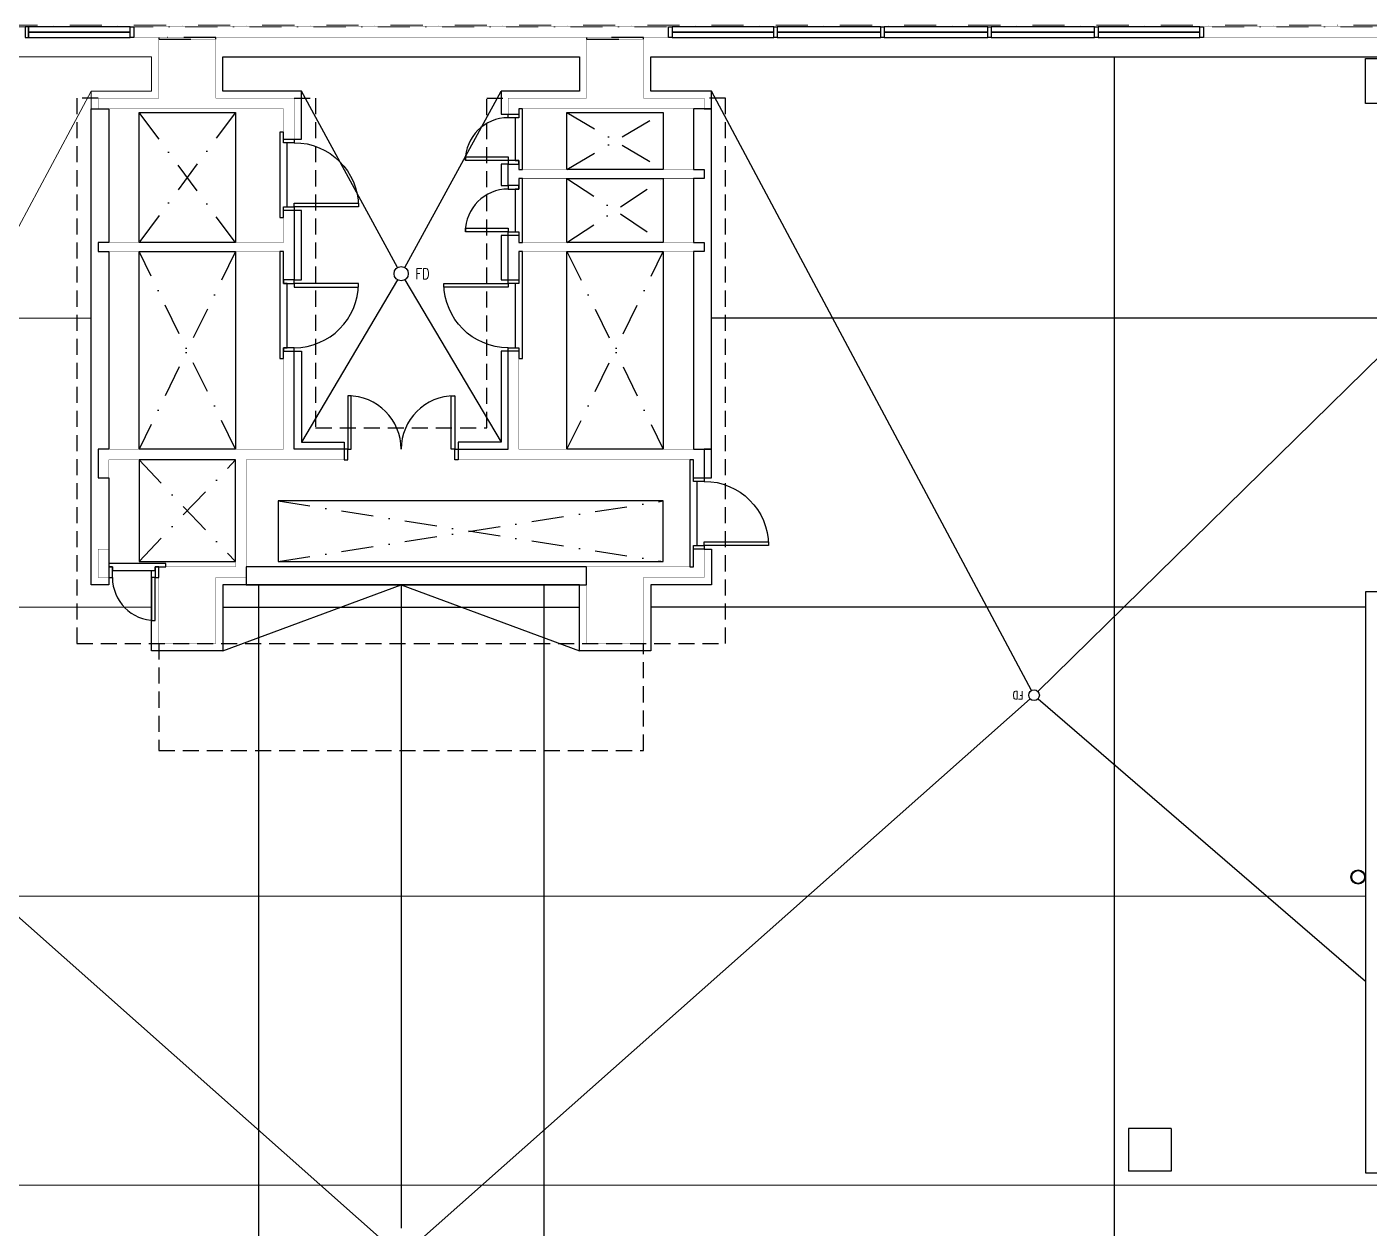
# Model space of a CAD drawing. Header units: millimetres. Extents: x -68474 to 336725, y -113450 to 40976.
# Drawn here: x 174750 to 193575, y -59600 to -42750 of the extents above; entities that cross this region are included whole.
import ezdxf

# ---------------------------------------------------------------- set-up
doc = ezdxf.new("R2010")
doc.units = ezdxf.units.MM
doc.header["$LTSCALE"] = 900
for name, pattern in [('DASHDOT', [1, 0.5, -0.25, 0, -0.25]), ('s5152a$0$DASHDOT', [1, 0.5, -0.25, 0, -0.25]), ('s5152a$0$HIDDEN', [0.375, 0.25, -0.125])]:
    doc.linetypes.add(name, pattern=pattern)
for name, color, linetype, lineweight in [('25', 7, 'Continuous', 5), ('45', 7, 'Continuous', 5), ('7', 7, 'Continuous', 5), ('9', 7, 'Continuous', 5)]:
    doc.layers.add(name, color=color, linetype=linetype, lineweight=lineweight)
for name, color, linetype in [('s5152a$0$11', 7, 'Continuous'), ('s5152a$0$20', 7, 'Continuous'), ('s5152a$0$23', 7, 'Continuous'), ('s5152a$0$25', 7, 'Continuous'), ('s5152a$0$30', 7, 'Continuous'), ('s5152a$0$45', 7, 'Continuous'), ('s5152a$0$7', 7, 'Continuous'), ('s5152a$0$9', 7, 'Continuous'), ('s5152a$0$N-FIX', 1, 'Continuous'), ('s5152a$0$N-WAL1', 1, 'Continuous'), ('s5152a$0$WALL', 1, 'Continuous')]:
    doc.layers.add(name, color=color, linetype=linetype)
doc.styles.add('s5152a$0$STANDARD', font='SIMPLEX')

# ---------------------------------------------------------------- blocks, each defined once
blk = doc.blocks.new('s5152a$0$D1600B')
at = {"layer": 's5152a$0$30', "color": 4, "linetype": 'Continuous'}
for points in [[(0.05, 0.15), (0.1, 0.15), (0.1, 0.9), (0.05, 0.9)], [(1.55, 0.15), (1.5, 0.15), (1.5, 0.9), (1.55, 0.9)], [(0, 0), (0.05, 0), (0.05, 0.15), (0, 0.15)], [(1.6, 0), (1.55, 0), (1.55, 0.15), (1.6, 0.15)]]:
    blk.add_lwpolyline(points, close=True, dxfattribs=at)
for centre, start, end in [((0.05, 0.15), 0, 90), ((1.550003, 0.15), 90, 180)]:
    blk.add_arc(centre, 0.750001, start, end, dxfattribs=at)
blk = doc.blocks.new('s5152a$0$D1000B')
at = {"layer": 's5152a$0$30', "linetype": 'Continuous'}
for points in [[(0.05, 0.15), (0.1, 0.15), (0.1, 1.05), (0.05, 1.05)], [(0, 0), (0.05, 0), (0.05, 0.15), (0, 0.15)], [(0.95, 0), (1, 0), (1, 0.15), (0.95, 0.15)]]:
    blk.add_lwpolyline(points, close=True, dxfattribs=at)
blk.add_arc((0.05, 0.15), 0.9, 0, 90, dxfattribs=at)
blk = doc.blocks.new('s5152a$0$FD')
at = {"layer": 's5152a$0$45', "color": 10, "linetype": 'Continuous'}
blk.add_circle((0, 0), 0.1, dxfattribs=at)
at = {"layer": 's5152a$0$45', "color": 10, "linetype": 'Continuous', "style": 's5152a$0$STANDARD', "width": 0.8}
blk.add_text('FD', height=0.15, dxfattribs=at).set_placement((0.2, -0.075))

msp = doc.modelspace()

# ---------------------------------------------------------------- linework, layer by layer
at = {"layer": '25', "linetype": 'Continuous'}
msp.add_lwpolyline([(175750, -43900), (175650, -43900), (175650, -43650), (176500, -43650), (176500, -43170), (161250, -43170)], dxfattribs=at)
at = {"layer": '45', "color": 8, "linetype": 'Continuous'}
msp.add_line((171161.7, -52059.4), (175650, -43650), dxfattribs=at)
at = {"layer": '45', "color": 14, "linetype": 'Continuous'}
msp.add_lwpolyline([(171181.3, -52174.5), (179900, -59911.16356)], dxfattribs=at)
at = {"layer": '7', "color": 10, "linetype": 'Continuous'}
for p, q in [((158350.2, -46837.6), (175650, -46837.6)), ((158350.2, -50891.5), (176500, -50891.5)), ((158350.2, -54945.4), (193525, -54945.4)), ((158350.2, -58999.3), (201650, -58999.3))]:
    msp.add_line(p, q, dxfattribs=at)
at = {"layer": '9', "color": 1, "linetype": 'DASHDOT'}
msp.add_lwpolyline([(158050, -49575), (158050, -49550), (158249.9, -49550), (158249.9, -42725), (201749.8, -42725), (201749.8, -49550), (201949.8, -49550), (201949.8, -49575), (201724.8, -49575), (201724.8, -42750), (158275, -42750), (158275, -49575)], close=True, dxfattribs=at)
at = {"layer": 's5152a$0$11', "color": 3, "linetype": 'Continuous', "const_width": 5}
msp.add_lwpolyline([(198750, -42900), (198750, -42750), (191250, -42750), (191250, -42900), (198750, -42900)], dxfattribs=at)
at = {"layer": 's5152a$0$20', "color": 2, "linetype": 'Continuous', "const_width": 5}
for points in [[(176250, -42900), (183750, -42900), (183750, -42750), (176250, -42750)], [(175750, -43900), (175750, -43750), (176600, -43750), (176600, -42925), (177400, -42925), (177400, -43750), (178500, -43750), (178500, -44325), (178350, -44325), (178350, -43900)], [(181500, -43975), (181500, -43750), (182600, -43750), (182600, -42925), (183400, -42925), (183400, -43750), (184250, -43750), (184250, -43900), (181650, -43900), (181650, -43975)], [(181500, -44975), (181500, -44675), (181650, -44675), (181650, -44750), (184250, -44750), (184250, -44875), (181650, -44875), (181650, -44975)], [(175750, -45900), (175750, -45775), (178350, -45775), (178350, -45325), (178500, -45325), (178500, -46300), (178350, -46300), (178350, -45900)], [(181500, -45675), (181650, -45675), (181650, -45775), (184250, -45775), (184250, -45900), (181650, -45900), (181650, -46300), (181500, -46300)], [(175750, -49075), (175750, -48675), (178350, -48675), (178350, -47300), (178500, -47300), (178500, -48675), (179200, -48675), (179200, -48825), (177825, -48825), (177825, -50475), (177400, -50475), (177400, -51400), (176600, -51400), (176600, -50325), (177675, -50325), (177675, -48825), (175900, -48825), (175900, -49075)], [(180800, -48825), (180800, -48675), (181500, -48675), (181500, -47300), (181650, -47300), (181650, -48675), (184250, -48675), (184250, -49075), (184100, -49075), (184100, -48825)], [(175750, -50475), (175900, -50475), (175900, -50075), (175750, -50075)], [(182600.1, -50325), (184100, -50325), (184100, -50075), (184250, -50075), (184250, -50475), (183400, -50475), (183400, -51400), (182600, -51400)]]:
    msp.add_lwpolyline(points, close=True, dxfattribs=at)
at = {"layer": 's5152a$0$23', "color": 10, "linetype": 'Continuous'}
for points in [[(174775, -42750), (174725, -42750), (174725, -42900), (174775, -42900)], [(174775, -42820), (176200, -42820), (176200, -42750), (174775, -42750)], [(174775, -42900), (176200, -42900), (176200, -42830), (174775, -42830)], [(176200, -42750), (176250, -42750), (176250, -42900), (176200, -42900)], [(183750, -42750), (183800, -42750), (183800, -42900), (183750, -42900)], [(183800, -42820), (185225, -42820), (185225, -42750), (183800, -42750)], [(183800, -42900), (185225, -42900), (185225, -42830), (183800, -42830)], [(185225, -42750), (185275, -42750), (185275, -42900), (185225, -42900)], [(185275, -42820), (186725, -42820), (186725, -42750), (185275, -42750)], [(185275, -42900), (186725, -42900), (186725, -42830), (185275, -42830)], [(186725, -42750), (186775, -42750), (186775, -42900), (186725, -42900)], [(186775, -42820), (188225, -42820), (188225, -42750), (186775, -42750)], [(186775, -42900), (188225, -42900), (188225, -42830), (186775, -42830)], [(188225, -42750), (188275, -42750), (188275, -42900), (188225, -42900)], [(188275, -42820), (189725, -42820), (189725, -42750), (188275, -42750)], [(188275, -42900), (189725, -42900), (189725, -42830), (188275, -42830)], [(189725, -42750), (189775, -42750), (189775, -42900), (189725, -42900)], [(189775, -42820), (191200, -42820), (191200, -42750), (189775, -42750)], [(189775, -42900), (191200, -42900), (191200, -42830), (189775, -42830)], [(191200, -42750), (191250, -42750), (191250, -42900), (191200, -42900)]]:
    msp.add_lwpolyline(points, close=True, dxfattribs=at)
at = {"layer": 's5152a$0$23', "color": 2, "linetype": 's5152a$0$HIDDEN'}
for points in [[(175750, -43750), (175450, -43750), (175450, -51400), (184550, -51400), (184550, -43750), (184250, -43750)], [(178500, -43750), (178800, -43750), (178800, -48375), (181200, -48375), (181200, -43750), (181500, -43750)], [(176600, -51400), (176600, -52900), (183400, -52900), (183400, -51400)]]:
    msp.add_lwpolyline(points, dxfattribs=at)
at = {"layer": 's5152a$0$25', "color": 2, "linetype": 's5152a$0$DASHDOT'}
for p, q in [((177675, -45775), (176325, -43950)), ((177675, -43950), (176325, -45775)), ((182325, -44750), (183675, -43950)), ((182325, -43950), (183675, -44750)), ((182325, -45775), (183675, -44875)), ((182325, -44875), (183675, -45775)), ((177675, -45900), (176325, -48675)), ((177675, -48675), (176325, -45900)), ((182325, -45900), (183675, -48675)), ((182325, -48675), (183675, -45900)), ((176325, -50250), (177675, -48825)), ((176325, -48825), (177675, -50250)), ((178275, -50250), (183675.1, -49400)), ((178275, -49400), (183675.1, -50250))]:
    msp.add_line(p, q, dxfattribs=at)
at = {"layer": 's5152a$0$25', "linetype": 'Continuous'}
for points in [[(178500, -44325), (178600, -44325), (178600, -43650), (177500, -43650), (177500, -43170), (182500, -43170), (182500, -43650), (181400, -43650), (181400, -43975), (181500, -43975)], [(184250, -43900), (184350, -43900), (184350, -43650), (183500, -43650), (183500, -43170), (201750, -43170)]]:
    msp.add_lwpolyline(points, dxfattribs=at)
at = {"layer": 's5152a$0$25', "color": 2, "linetype": 'Continuous'}
for points in [[(175900, -50575), (175650, -50575), (175650, -43900), (175900, -43900), (175900, -45775), (175750, -45775), (175750, -45900), (175900, -45900), (175900, -48675), (175750, -48675), (175750, -49075), (175900, -49075)], [(177675, -45775), (176325, -45775), (176325, -43950), (177675, -43950)], [(181650, -44750), (181700, -44750), (181700, -43900), (181650, -43900), (181650, -44025), (181600, -44025), (181600, -44625), (181650, -44625)], [(183675, -44750), (182325, -44750), (182325, -43950), (183675, -43950)], [(184100, -48675), (184350, -48675), (184350, -43900), (184100, -43900), (184100, -44750), (184250, -44750), (184250, -44875), (184100, -44875), (184100, -45775), (184250, -45775), (184250, -45900), (184100, -45900)], [(178300, -45425), (178350, -45425), (178350, -45275), (178400, -45275), (178400, -44375), (178350, -44375), (178350, -44225), (178300, -44225)], [(181500, -44675), (181400, -44675), (181400, -44975), (181500, -44975)], [(181650, -45775), (181700, -45775), (181700, -44875), (181650, -44875), (181650, -45025), (181600, -45025), (181600, -45625), (181650, -45625)], [(183675, -45775), (182325, -45775), (182325, -44875), (183675, -44875)], [(178500, -46300), (178600, -46300), (178600, -45325), (178500, -45325)], [(181500, -45675), (181400, -45675), (181400, -46300), (181500, -46300)], [(177675, -48675), (176325, -48675), (176325, -45900), (177675, -45900)], [(178300, -47400), (178350, -47400), (178350, -47250), (178400, -47250), (178400, -46350), (178350, -46350), (178350, -45900), (178300, -45900)], [(181650, -47400), (181700, -47400), (181700, -45900), (181650, -45900), (181650, -46350), (181600, -46350), (181600, -47250), (181650, -47250)], [(183675, -48675), (182325, -48675), (182325, -45900), (183675, -45900)], [(178500, -47300), (178600, -47300), (178600, -48575), (179200, -48575), (179200, -48675), (178500, -48675)], [(181500, -47300), (181400, -47300), (181400, -48575), (180800, -48575), (180800, -48675), (181500, -48675)], [(184250, -49075), (184350, -49075), (184350, -48675), (184250, -48675)], [(177675, -48825), (176325, -48825), (176325, -50250), (177675, -50250)], [(184050, -50325), (184100, -50325), (184100, -50025), (184150, -50025), (184150, -49125), (184100, -49125), (184100, -48825), (184050, -48825)], [(178275, -50250), (183675.1, -50250), (183675.1, -49400), (178275, -49400)], [(175900, -50325), (175950, -50325), (175950, -50375), (176550, -50375), (176550, -50325), (176700, -50325), (176700, -50275), (175900, -50275)], [(177825, -50575), (182600.1, -50575), (182600.1, -50325), (177825, -50325)]]:
    msp.add_lwpolyline(points, close=True, dxfattribs=at)
msp.add_lwpolyline([(184250, -50075), (184350, -50075), (184350, -50575), (183500, -50575), (183500, -51500), (182500, -51500), (182500.1, -50575), (177500, -50575), (177500, -51500), (176500, -51500), (176500, -50375)], dxfattribs=at)
at = {"layer": 's5152a$0$30', "linetype": 'Continuous'}
for points in [[(181500, -43975), (181650, -43975), (181650, -44025), (181500, -44025)], [(181500, -44625), (180900, -44625), (180900, -44575), (181500, -44575)], [(181500, -44675), (181650, -44675), (181650, -44625), (181500, -44625)], [(181500, -45025), (181650, -45025), (181650, -44975), (181500, -44975)], [(181500, -45625), (180900, -45625), (180900, -45575), (181500, -45575)], [(181500, -45625), (181650, -45625), (181650, -45675), (181500, -45675)], [(175900, -50475), (175950, -50475), (175950, -50325), (175900, -50325)], [(176600, -50325), (176550, -50325), (176550, -50475), (176600, -50475)], [(176550, -50475), (176500, -50475), (176500, -51075), (176550, -51075)]]:
    msp.add_lwpolyline(points, close=True, dxfattribs=at)
for centre, start, end in [((181500, -44625), 90, 180), ((181500, -45625), 90, 180), ((176550, -50475), 180, 270)]:
    msp.add_arc(centre, 600, start, end, dxfattribs=at)
at = {"layer": 's5152a$0$45', "color": 4, "linetype": 'Continuous'}
for p, q in [((179947.9, -46127.1), (178600, -43650)), ((180052, -46127.1), (181400, -43650)), ((179948, -46297.9), (178600, -48575)), ((180052, -46297.9), (181400, -48575))]:
    msp.add_line(p, q, dxfattribs=at)
at = {"layer": 's5152a$0$45', "color": 8, "linetype": 'Continuous'}
for p, q in [((188838.3, -52059.4), (184350, -43650)), ((188927.4, -52071.3), (194000.1, -47094.43264)), ((188818.7, -52174.5), (180200, -59822.42713)), ((188931.7, -52173.9), (193525, -56137.99054))]:
    msp.add_line(p, q, dxfattribs=at)
at = {"layer": 's5152a$0$45', "color": 14, "linetype": 'Continuous'}
msp.add_line((180000, -50575), (180000, -59599.8), dxfattribs=at)
at = {"layer": 's5152a$0$45', "color": 4, "linetype": 'Continuous'}
msp.add_lwpolyline([(177500, -51500), (180000, -50575), (182500, -51500)], dxfattribs=at)
at = {"layer": 's5152a$0$7', "color": 10, "linetype": 'Continuous'}
for p, q in [((190000.1, -43170), (190000.1, -111750)), ((194000.1, -46837.6), (184350, -46837.6)), ((178000.1, -50575), (178000.1, -62124.8)), ((182000.1, -50575), (182000.1, -62124.8)), ((177500, -50891.5), (182500.1, -50891.5)), ((193525, -50891.5), (183500, -50891.5))]:
    msp.add_line(p, q, dxfattribs=at)
at = {"layer": 's5152a$0$9', "color": 1, "linetype": 's5152a$0$DASHDOT'}
for points in [[(176600, -42925), (177400, -42925), (177400, -42900), (176600, -42900)], [(182600, -42925), (183400, -42925), (183400, -42900), (182600, -42900)]]:
    msp.add_lwpolyline(points, close=True, dxfattribs=at)
at = {"layer": 's5152a$0$N-FIX'}
for radius in [100, 90]:
    msp.add_circle((193419.85723, -54675), radius, dxfattribs=at)
at = {"layer": 's5152a$0$N-WAL1'}
msp.add_lwpolyline([(195675, -43195), (195675, -50675), (193525, -50675), (193525, -58825), (198225, -58825), (198225, -58725)], dxfattribs=at)
msp.add_lwpolyline([(194175, -43195), (194175, -43825), (193525, -43825), (193525, -43195)], close=True, dxfattribs=at)
at = {"layer": 's5152a$0$WALL', "color": 2}
for p, q in [((190800.1, -58200), (190200.1, -58200)), ((190200.1, -58200), (190200.1, -58800)), ((190800.1, -58200), (190800.1, -58800)), ((190800.1, -58800), (190200.1, -58800))]:
    msp.add_line(p, q, dxfattribs=at)

# ---------------------------------------------------------------- block references
at = {"zscale": 1000}
for name, p, xscale, yscale, rotation in [('s5152a$0$D1000B', (178350, -45325), 999.9979999999999, -999.9979999999999, 90), ('s5152a$0$D1000B', (178350, -46300), 999.9979999999999, 999.9979999999999, 270), ('s5152a$0$D1000B', (181650, -46300), 999.9979999999999, -999.9979999999999, 270), ('s5152a$0$D1000B', (184100, -50075), 999.9979999999999, -999.9979999999999, 90), ('s5152a$0$FD', (188874.9, -52124.9), 749.999, 749.999, 180)]:
    msp.add_blockref(name, p, dxfattribs=dict(at, xscale=xscale, yscale=yscale, rotation=rotation))
at = {"xscale": 999.9979999999999, "yscale": 999.9979999999999, "zscale": 1000}
for name, p in [('s5152a$0$FD', (180000, -46212.5)), ('s5152a$0$D1600B', (179200, -48825))]:
    msp.add_blockref(name, p, dxfattribs=at)

doc.saveas('drawing.dxf')
